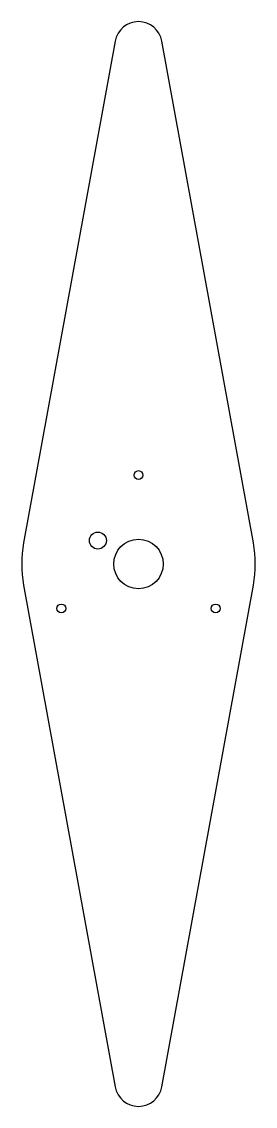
# Model space of a CAD drawing. Header units: millimetres. Extents: x -20 to 20, y -92 to 92.
import ezdxf

# ---------------------------------------------------------------- set-up
doc = ezdxf.new("R2010")
doc.units = ezdxf.units.MM

msp = doc.modelspace()

# ---------------------------------------------------------------- linework, layer by layer
msp.add_lwpolyline([(19.35, -3.58, 0.09031), (19.35, 3.58), (3.94, 88.22, 0.834341), (-3.94, 88.22), (-19.35, 3.58, 0.09031), (-19.35, -3.58), (-3.94, -88.22, 0.834341), (3.94, -88.22)], format="xyb", close=True)
for centre, radius in [((0, 15), 0.75), ((-6.84, 3.95), 1.43), ((0, 0), 4.17), ((-12.99, -7.5), 0.75), ((12.99, -7.5), 0.75)]:
    msp.add_circle(centre, radius)

doc.saveas('drawing.dxf')
